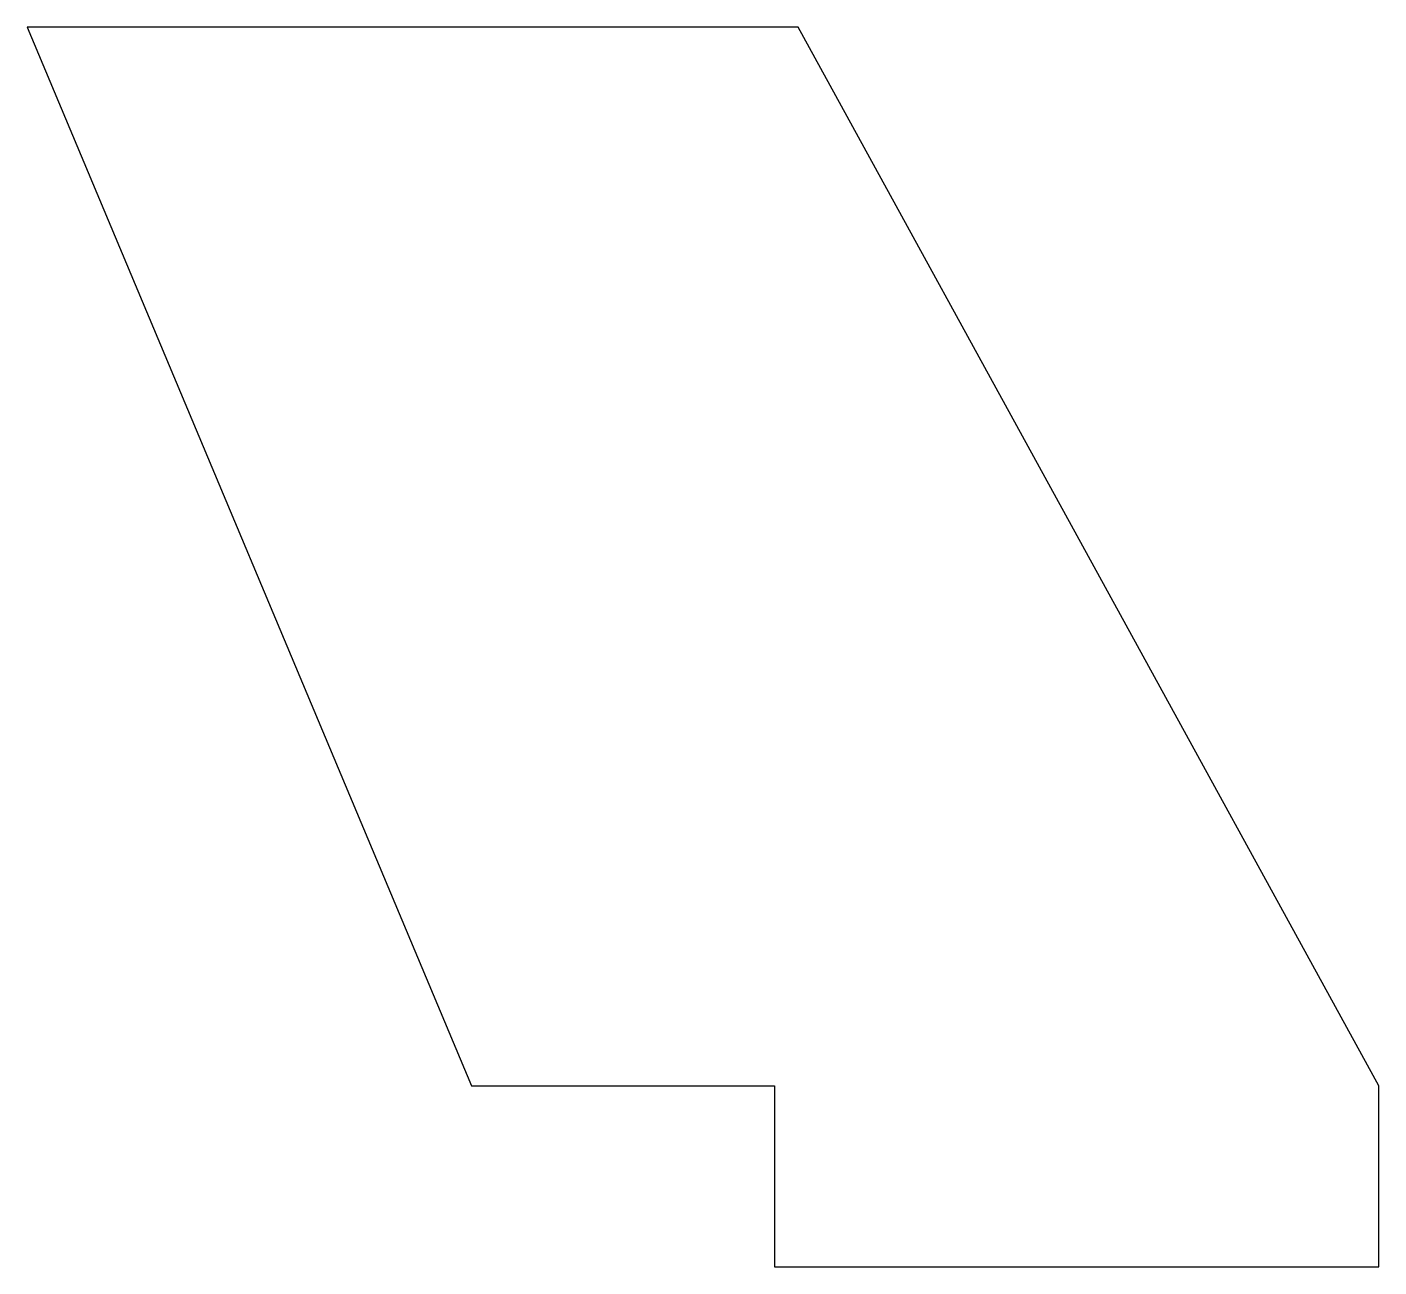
# Model space of a CAD drawing. Header units: millimetres. Extents: x -31.2 to 58.3, y -12 to 70.1.
import ezdxf

# ---------------------------------------------------------------- set-up
doc = ezdxf.new("R2010")
doc.units = ezdxf.units.MM
doc.layers.get('0').update_dxf_attribs({"linetype": 'CONTINUOUS'})

msp = doc.modelspace()

# ---------------------------------------------------------------- linework, layer by layer
msp.add_lwpolyline([(-1.789, 0), (18.261, 0), (18.261, -11.991), (58.261, -11.991), (58.261, 0), (19.829, 70.059), (-31.214, 70.059)], close=True)

doc.saveas('drawing.dxf')
